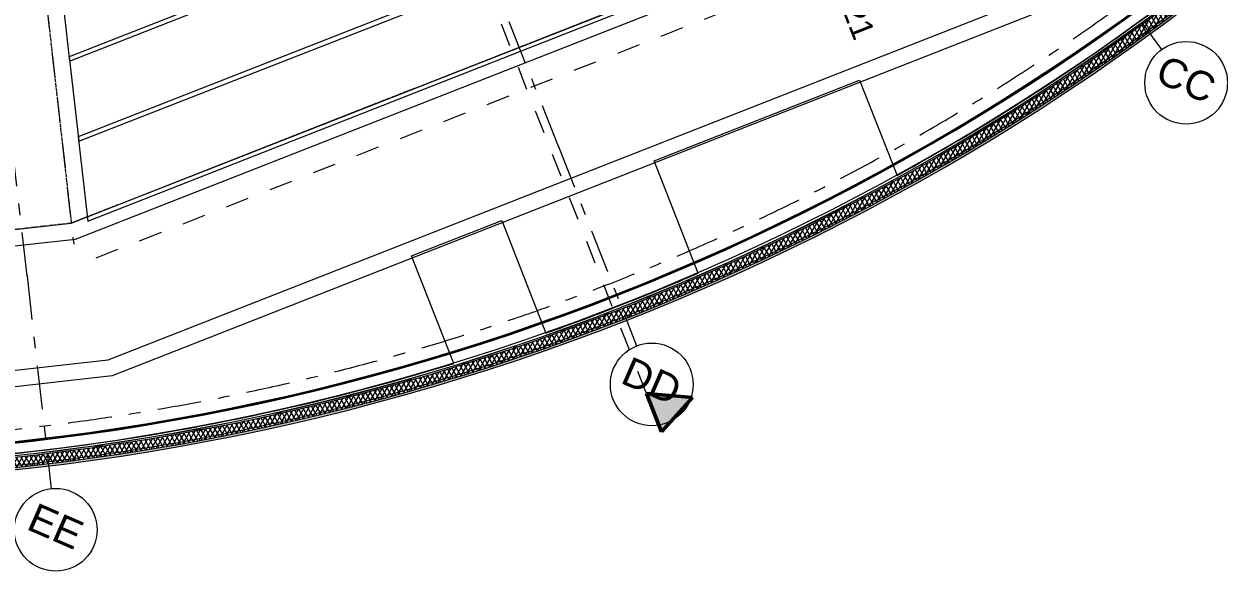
# Model space of a CAD drawing. Header units: millimetres. Extents: x -50172 to 90294, y -80883 to 25069.
# Drawn here: x -23674 to -9226, y -73314 to -66694 of the extents above; entities that cross this region are included whole.
import ezdxf
from ezdxf.enums import TextEntityAlignment as Align

# ---------------------------------------------------------------- set-up
doc = ezdxf.new("R2010")
doc.units = ezdxf.units.MM
doc.header["$MEASUREMENT"] = 0
for name, pattern in [('Dashed', [564.444447, 282.222223, -282.222223]), ('Double Dashed', [1093.611073, 529.166651, -211.666656, 141.111112, -211.666656]), ('Hidden Line', [55, 45, -10])]:
    doc.linetypes.add(name, pattern=pattern)
for name, color, linetype in [('A-20-M_Floor_Slab', 7, 'Continuous'), ('A-25-M_Wall_Ext', 7, 'Continuous'), ('A-95-MC_Marker_Section_P2.Marker', 7, 'Continuous'), ('New_A-05-M_Gross_Int_Plant', 7, 'Continuous'), ('New_A-15-MG_Structural_Grid_Phase_2', 7, 'Continuous'), ('New_A-20-M_Floor_Slab', 7, 'Continuous'), ('New_A-35-M_FFE-Zone', 7, 'Continuous')]:
    doc.layers.add(name, color=color, linetype=linetype)
for name, color, linetype, lineweight in [('A-20-M_Floor_Slab_Pen_No__89', 8, 'Continuous', 20), ('A-25-M_Wall_Ext_Pen_No__1', 7, 'Continuous', 13), ('A-95-MC_Marker_Section_P2.Marker_Pen_No__1', 7, 'Continuous', 13), ('A-95-MC_Marker_Section_P2.Marker_Pen_No__6', 7, 'Continuous', 35), ('New_A-20-M_Floor_Slab_Pen_No__89', 8, 'Continuous', 20), ('New_A-35-M_FFE_Fixed_Pen_No__101', 252, 'Continuous', 15), ('New_A-95-P_Drawing_Pen_No__1', 7, 'Continuous', 13), ('New_ArchiCAD Zone Stamps_Pen_No__6', 7, 'Continuous', 35), ('New_ArchiCAD Zone Stamps_Pen_No__9', 7, 'Continuous', 13)]:
    doc.layers.add(name, color=color, linetype=linetype, lineweight=lineweight)
for name, color, linetype, lineweight, true_color in [('A-25-M_Wall_Ext_Pen_No__107', 7, 'Continuous', 15, 0xa6a6a6), ('A-95-MC_Marker_Section_P2.Marker_Pen_No__25', 7, 'Continuous', 50, 0x2a2a2a), ('New_A-05-M_Gross_Int_Plant_Pen_No__74', 7, 'Continuous', 20, 0x606060), ('New_A-15-MG_Structural_Grid_Phase_2_Pen_No__222', 7, 'Continuous', 13, 0x65af33), ('New_A-35-M_FFE-Zone_Pen_No__74', 7, 'Continuous', 20, 0x606060)]:
    doc.layers.add(name, color=color, linetype=linetype, lineweight=lineweight, true_color=true_color)
doc.styles.add('GENERATED_STYLE_1', font='')
doc.styles.add('GENERATED_STYLE_3', font='')
doc.styles.add('GENERATED_STYLE_4', font='')
doc.styles.get('GENERATED_STYLE_1').set_extended_font_data('Arial', bold=True)
doc.styles.get('GENERATED_STYLE_3').set_extended_font_data('Arial')
doc.styles.get('GENERATED_STYLE_4').set_extended_font_data('Swis721 BT')
pattern_1 = [(60, (0, 0), (-43.30127, 25), []), (120, (0, 0), (43.30127, 25), [])]

# ---------------------------------------------------------------- blocks, each defined once
blk = doc.blocks.new('Lecture 1 First_INB 114R_2_1', base_point=(-22396, -55564))
at = {"layer": 'New_A-35-M_FFE-Zone_Pen_No__74', "linetype": 'Continuous'}
for p, q in [((-22655, -70757), (-11455, -66358)), ((-24361, -70949), (-22655, -70757))]:
    blk.add_line(p, q, dxfattribs=at)
at = {"layer": 'New_ArchiCAD Zone Stamps_Pen_No__9'}
for tag, height, style, p in [('ROOM_NAME', 250, 'GENERATED_STYLE_1', (-23019, -54096)), ('zoneNameLine2', 250, 'GENERATED_STYLE_1', (-23208, -54528)), ('ROOM_NUMBER', 200, 'GENERATED_STYLE_3', (-23396, -54949)), ('measuredAreaCode', 200, 'GENERATED_STYLE_3', (-23553, -55309)), ('DUMMY_649', 200, 'GENERATED_STYLE_3', (-23246, -55443)), ('DUMMY_650', 200, 'GENERATED_STYLE_3', (-22617, -55717)), ('DUMMY_651', 133, 'GENERATED_STYLE_3', (-22337, -55824))]:
    blk.add_attdef(tag, text='', height=height, rotation=336.4404, dxfattribs=dict(at, style=style)).set_placement(p, align=Align.TOP_LEFT)
blk = doc.blocks.new('Slab_4_1', base_point=(-14180, -62572))
at = {"layer": 'New_A-20-M_Floor_Slab_Pen_No__89', "linetype": 'Continuous', "flags": 128}
blk.add_lwpolyline([(-14180, -62572), (-23236, -66128), (-23122, -67145), (-13572, -63395)], close=True, dxfattribs=at)
blk = doc.blocks.new('Slab_5_1', base_point=(-13602, -63355))
at = {"layer": 'New_A-20-M_Floor_Slab_Pen_No__89', "linetype": 'Continuous', "flags": 128}
blk.add_lwpolyline([(-13602, -63355), (-23127, -67095), (-23012, -68112), (-17967, -66138), (-12994, -64178)], close=True, dxfattribs=at)
blk = doc.blocks.new('Slab_6_1', base_point=(-13024, -64137))
at = {"layer": 'New_A-20-M_Floor_Slab_Pen_No__89', "linetype": 'Continuous', "flags": 128}
blk.add_lwpolyline([(-13024, -64137), (-23018, -68062), (-22903, -69079), (-17659, -67020), (-12416, -64961)], close=True, dxfattribs=at)
blk = doc.blocks.new('Slab_39_1', base_point=(-38219, -69632))
at = {"layer": 'New_A-20-M_Floor_Slab_Pen_No__89', "linetype": 'Continuous', "flags": 128}
blk.add_lwpolyline([(-28379, -72005, 0.044167), (-23398, -71846, 0.044872), (-18476, -70802), (-18987, -69501), (-17898, -69073), (-17363, -70434, 0.008579), (-16460, -70097, 0.009003), (-15521, -69709), (-16054, -68350), (-13571, -67375), (-13119, -68528, 0.030899), (-10178, -66659, 0.044311), (-6407, -63375)], format="xyb", dxfattribs=at)
blk.add_lwpolyline([(-1528, -54467), (-3238, -53722), (-3280, -53704), (-3957, -55258), (-11147, -64277), (-12154, -65021), (-23053, -69301), (-24298, -69441)], dxfattribs=at)
blk = doc.blocks.new('VENTS__5_1', base_point=(-30959, -71277))
at = {"layer": 'New_A-05-M_Gross_Int_Plant_Pen_No__74', "linetype": 'Continuous'}
for p, q in [((-11359, -66533), (-22607, -70950)), ((-22607, -70950), (-24365, -71149))]:
    blk.add_line(p, q, dxfattribs=at)
blk.add_arc((-26783, -43787), 28124, 246.4312, 336.4496, dxfattribs=at)
at = {"layer": 'New_ArchiCAD Zone Stamps_Pen_No__6'}
for tag, height, style, p in [('ROOM_NAME', 250, 'GENERATED_STYLE_1', (-31303, -70145)), ('zoneNameLine2', 250, 'GENERATED_STYLE_1', (-31491, -70577)), ('measuredAreaCode', 200, 'GENERATED_STYLE_3', (-31679, -70998)), ('DUMMY_649', 200, 'GENERATED_STYLE_3', (-31372, -71132)), ('DUMMY_650', 200, 'GENERATED_STYLE_3', (-30883, -71345)), ('DUMMY_651', 133, 'GENERATED_STYLE_3', (-30603, -71452))]:
    blk.add_attdef(tag, text='', height=height, rotation=336.4404, dxfattribs=dict(at, style=style)).set_placement(p, align=Align.TOP_LEFT)
blk = doc.blocks.new('Slab_67_1', base_point=(-3541, -53917))
at = {"layer": 'A-20-M_Floor_Slab_Pen_No__89', "linetype": 'Continuous', "flags": 128}
blk.add_lwpolyline([(-3541, -53917), (-3358, -53997), (-3848, -55121), (-11147, -64277), (-12154, -65021), (-23053, -69301), (-24298, -69441), (-35876, -67699), (-37000, -67208), (-36921, -67025), (-35821, -67505), (-24294, -69240), (-23102, -69105), (-12252, -64844), (-11287, -64132), (-4021, -55017)], close=True, dxfattribs=at)
blk = doc.blocks.new('Wall_351_1', base_point=(-38295, -69817))
at = {"layer": 'A-25-M_Wall_Ext_Pen_No__107', "linetype": 'Continuous', "lineweight": 0, "true_color": 0x535353}
for points in [[(-38161, -69524, 0.417286), (-921, -54883), (-923, -54882, -0.417285), (-38160, -69522)], [(-38224, -69662, 0.417299), (-781, -54943), (-783, -54942, -0.417299), (-38223, -69660)]]:
    blk.add_hatch(color=251, dxfattribs=at).paths.add_polyline_path(points)
at = {"layer": 'A-25-M_Wall_Ext_Pen_No__107', "linetype": 'Continuous'}
h = blk.add_hatch(dxfattribs=at)
h.set_pattern_fill('Plaster_0001', color=256, style=0, pattern_type=2)
h.set_pattern_definition([(201.458, (0, 0), (-63.3617, 161.19955), [0, -100]), (201.458, (-14.85, -98.89), (-63.3617, 161.19955), [0, -100])])
h.paths.add_polyline_path([(-38160, -69522, 0.417285), (-923, -54882), (-937, -54876, -0.417284), (-38154, -69508)])
blk.add_hatch(color=256, dxfattribs=at).paths.add_polyline_path([(-38295, -69817, 0.417314), (-625, -55010), (-650, -55000, -0.417312), (-38283, -69792)])
h = blk.add_hatch(dxfattribs=at)
h.set_pattern_fill('Batt_Insulation_0001', color=256, style=0, pattern_type=2)
h.set_pattern_definition(pattern_1)
h.paths.add_polyline_path([(-38283, -69792, 0.417312), (-650, -55000), (-673, -54990, -0.41731), (-38273, -69770)])
h = blk.add_hatch(dxfattribs=at)
h.set_pattern_fill('Batt_Insulation_0001', color=256, style=0, pattern_type=2)
h.set_pattern_definition(pattern_1)
h.paths.add_polyline_path([(-38273, -69770, 0.41731), (-673, -54990), (-765, -54950, -0.417301), (-38232, -69679)])
h = blk.add_hatch(dxfattribs=at)
h.set_pattern_fill('Plywood_0001', color=256, style=0, pattern_type=2)
h.set_pattern_definition([(0, (0, 0), (0, 200), [])])
h.paths.add_polyline_path([(-38232, -69679, 0.417301), (-765, -54950), (-781, -54943, -0.417299), (-38224, -69662)])
at = {"layer": 'A-25-M_Wall_Ext_Pen_No__1', "linetype": 'Continuous'}
for radius, start, end in [(28148, 246.1625, 336.7628), (28146, 246.1625, 336.7628), (28131, 246.1629, 336.7629), (28470, 246.1551, 336.7609), (28443, 246.1557, 336.7611), (28418, 246.1562, 336.7612), (28318, 246.1585, 336.7618), (28300, 246.159, 336.7619), (28298, 246.159, 336.7619)]:
    blk.add_arc((-26785, -43777), radius, start, end, dxfattribs=at)
blk = doc.blocks.new('Standard grid marker_11')
at = {"layer": 'New_A-15-MG_Structural_Grid_Phase_2_Pen_No__222', "linetype": 'Double Dashed'}
for q in [(0, 0), (19495, 0)]:
    blk.add_line((2591, 0), q, dxfattribs=at)
at = {"layer": 'New_A-15-MG_Structural_Grid_Phase_2_Pen_No__222', "linetype": 'Continuous'}
blk.add_circle((-500, 0), 500, dxfattribs=at)
at = {"layer": 'New_A-15-MG_Structural_Grid_Phase_2_Pen_No__222', "linetype": 'Double Dashed'}
blk.add_point((2591, 0), dxfattribs=at)
blk.add_point((2591, 0), dxfattribs=at)
at = {"layer": 'New_A-15-MG_Structural_Grid_Phase_2_Pen_No__222', "style": 'GENERATED_STYLE_4'}
for tag, p in [('AC_MarkerText_1_0', (-500, 43)), ('AC_MarkerText_1_1', (22585, 43))]:
    blk.add_attdef(tag, text='', height=350, rotation=240.0028, dxfattribs=at).set_placement(p, align=Align.MIDDLE_CENTER)
blk = doc.blocks.new('Standard grid marker_12')
at = {"layer": 'New_A-15-MG_Structural_Grid_Phase_2_Pen_No__222', "linetype": 'Double Dashed'}
for q in [(19515, 0), (2591, 0), (0, 0)]:
    blk.add_line((2591, 0), q, dxfattribs=at)
at = {"layer": 'New_A-15-MG_Structural_Grid_Phase_2_Pen_No__222', "linetype": 'Continuous'}
blk.add_circle((-500, 0), 500, dxfattribs=at)
at = {"layer": 'New_A-15-MG_Structural_Grid_Phase_2_Pen_No__222', "linetype": 'Double Dashed'}
blk.add_point((2591, 0), dxfattribs=at)
at = {"layer": 'New_A-15-MG_Structural_Grid_Phase_2_Pen_No__222', "style": 'GENERATED_STYLE_4'}
for tag, p in [('AC_MarkerText_1_0', (-500, 43)), ('AC_MarkerText_1_1', (22605, 43))]:
    blk.add_attdef(tag, text='', height=350, rotation=225.0159, dxfattribs=at).set_placement(p, align=Align.MIDDLE_CENTER)
blk = doc.blocks.new('Standard grid marker_13')
at = {"layer": 'New_A-15-MG_Structural_Grid_Phase_2_Pen_No__222', "linetype": 'Double Dashed'}
blk.add_line((2591, 0), (0, 0), dxfattribs=at)
at = {"layer": 'New_A-15-MG_Structural_Grid_Phase_2_Pen_No__222', "linetype": 'Continuous'}
blk.add_circle((-500, 0), 500, dxfattribs=at)
at = {"layer": 'New_A-15-MG_Structural_Grid_Phase_2_Pen_No__222', "style": 'GENERATED_STYLE_4'}
for tag, p in [('AC_MarkerText_1_0', (-500, 44)), ('AC_MarkerText_1_1', (22445, 44))]:
    blk.add_attdef(tag, text='', height=350, rotation=210.0234, dxfattribs=at).set_placement(p, align=Align.MIDDLE_CENTER)
blk = doc.blocks.new('Standard grid marker_26')
at = {"layer": 'New_A-15-MG_Structural_Grid_Phase_2_Pen_No__222', "linetype": 'Double Dashed'}
blk.add_arc((0, 0), 27978, 0, 90.636, dxfattribs=at)
at = {"layer": 'New_A-15-MG_Structural_Grid_Phase_2_Pen_No__222', "style": 'GENERATED_STYLE_4'}
blk.add_attdef('AC_MarkerText_1', text='', height=350, rotation=90.3066, dxfattribs=at).set_placement((-1326, 28008), align=Align.MIDDLE_CENTER)
blk = doc.blocks.new('Cutting Plane_1_1', base_point=(-16058, -71396))
at = {"layer": 'A-95-MC_Marker_Section_P2.Marker_Pen_No__25', "linetype": 'Continuous'}
blk.add_hatch(color=256, dxfattribs=at).paths.add_polyline_path([(-15966, -71629), (-16149, -71164), (-15592, -71213)])
at = {"layer": 'A-95-MC_Marker_Section_P2.Marker_Pen_No__1', "linetype": 'Dashed'}
blk.add_line((-16149, -71164), (-24895, -48894), dxfattribs=at)
at = {"layer": 'A-95-MC_Marker_Section_P2.Marker_Pen_No__25', "linetype": 'Continuous'}
for p, q in [((-16149, -71164), (-15592, -71213)), ((-15966, -71629), (-16149, -71164)), ((-15592, -71213), (-15966, -71629))]:
    blk.add_line(p, q, dxfattribs=at)
at = {"layer": 'A-95-MC_Marker_Section_P2.Marker_Pen_No__6', "insert": (-13637, -66912), "char_height": 275, "attachment_point": 9, "rotation": 291.4404, "style": 'GENERATED_STYLE_4'}
blk.add_mtext('\\A1;{\\fSwis721 BT|b0|i0|c0|p34;S-21}', dxfattribs=at)

msp = doc.modelspace()

# ---------------------------------------------------------------- linework, layer by layer
at = {"layer": 'New_A-35-M_FFE_Fixed_Pen_No__101', "linetype": 'Hidden Line', "flags": 128}
msp.add_lwpolyline([(-25522.9, -58354.1), (-24330.4, -58219.5), (-23101.6, -69105.1), (-24294.1, -69239.7)], close=True, dxfattribs=at)
msp.add_lwpolyline([(-12252, -64844.3), (-23101.6, -69105.1)], dxfattribs=at)
at = {"layer": 'New_A-95-P_Drawing_Pen_No__1', "linetype": 'Dashed'}
for p, q in [((-24981.9, -52448), (-23072.8, -69360.8)), ((-22800.9, -69524.5), (-12186.9, -65356.3))]:
    msp.add_line(p, q, dxfattribs=at)
at = {"layer": 'New_A-95-P_Drawing_Pen_No__1', "linetype": 'Continuous'}
msp.add_arc((-26783.5, -43782), 28261, 246.82787, 336.44041, dxfattribs=at)

# ---------------------------------------------------------------- block references
at = {"layer": 'A-20-M_Floor_Slab', "color": 8, "linetype": 'Continuous', "lineweight": 20}
msp.add_blockref('Slab_67_1', (-3541.3, -53916.8), dxfattribs=at)
at = {"layer": 'A-25-M_Wall_Ext', "color": 250, "lineweight": 50, "true_color": 0x2a2a2a}
msp.add_blockref('Wall_351_1', (-38294.6, -69816.9), dxfattribs=at)
at = {"layer": 'A-95-MC_Marker_Section_P2.Marker'}
msp.add_blockref('Cutting Plane_1_1', (-16057.7, -71396.2), dxfattribs=at)
at = {"layer": 'New_A-05-M_Gross_Int_Plant', "linetype": 'Continuous'}
msp.add_blockref('VENTS__5_1', (-30958.5, -71277.4), dxfattribs=at)
at = {"layer": 'New_A-15-MG_Structural_Grid_Phase_2', "color": 8, "linetype": 'Continuous', "lineweight": 15, "zscale": 1000, "rotation": 246.1337837427074}
msp.add_blockref('Standard grid marker_26', (-26783.5, -43781.2), dxfattribs=at)
at = {"layer": 'New_A-15-MG_Structural_Grid_Phase_2', "color": 8, "linetype": 'Continuous', "lineweight": 15}
ref = msp.add_blockref('Standard grid marker_13', (-9920.8, -67004.8), dxfattribs=dict(at, zscale=1000, rotation=126.417012497801))
ref.add_attrib('AC_MarkerText_1', 'CC', dxfattribs={"layer": 'New_A-15-MG_Structural_Grid_Phase_2_Pen_No__222', "color": 85, "true_color": 0x65af33, "height": 350, "rotation": 336.44041, "style": 'GENERATED_STYLE_4'}).set_placement((-9623.9, -67363.5), align=Align.MIDDLE_CENTER)
ref = msp.add_blockref('Standard grid marker_12', (-16266.9, -70590.4), dxfattribs=dict(at, zscale=1000, rotation=111.4245376389394))
ref.add_attrib('AC_MarkerText_1', 'DD', dxfattribs={"layer": 'New_A-15-MG_Structural_Grid_Phase_2_Pen_No__222', "color": 85, "true_color": 0x65af33, "height": 350, "rotation": 336.44041, "style": 'GENERATED_STYLE_4'}).set_placement((-16084.1, -71012.4), align=Align.MIDDLE_CENTER)
ref = msp.add_blockref('Standard grid marker_11', (-23345.9, -72317.5), dxfattribs=dict(at, zscale=1000, rotation=96.43765179530504))
ref.add_attrib('AC_MarkerText_1', 'EE', dxfattribs={"layer": 'New_A-15-MG_Structural_Grid_Phase_2_Pen_No__222', "color": 85, "true_color": 0x65af33, "height": 350, "rotation": 336.44041, "style": 'GENERATED_STYLE_4'}).set_placement((-23289.8, -72770.9), align=Align.MIDDLE_CENTER)
at = {"layer": 'New_A-20-M_Floor_Slab', "color": 8, "linetype": 'Continuous', "lineweight": 20}
for name, p in [('Slab_39_1', (-38219.5, -69632.2)), ('Slab_4_1', (-14179.7, -62571.7)), ('Slab_5_1', (-13601.7, -63354.6)), ('Slab_6_1', (-13023.6, -64137.5))]:
    msp.add_blockref(name, p, dxfattribs=at)
at = {"layer": 'New_A-35-M_FFE-Zone', "linetype": 'Continuous'}
msp.add_blockref('Lecture 1 First_INB 114R_2_1', (-22395.8, -55564.1), dxfattribs=at)

doc.saveas('drawing.dxf')
